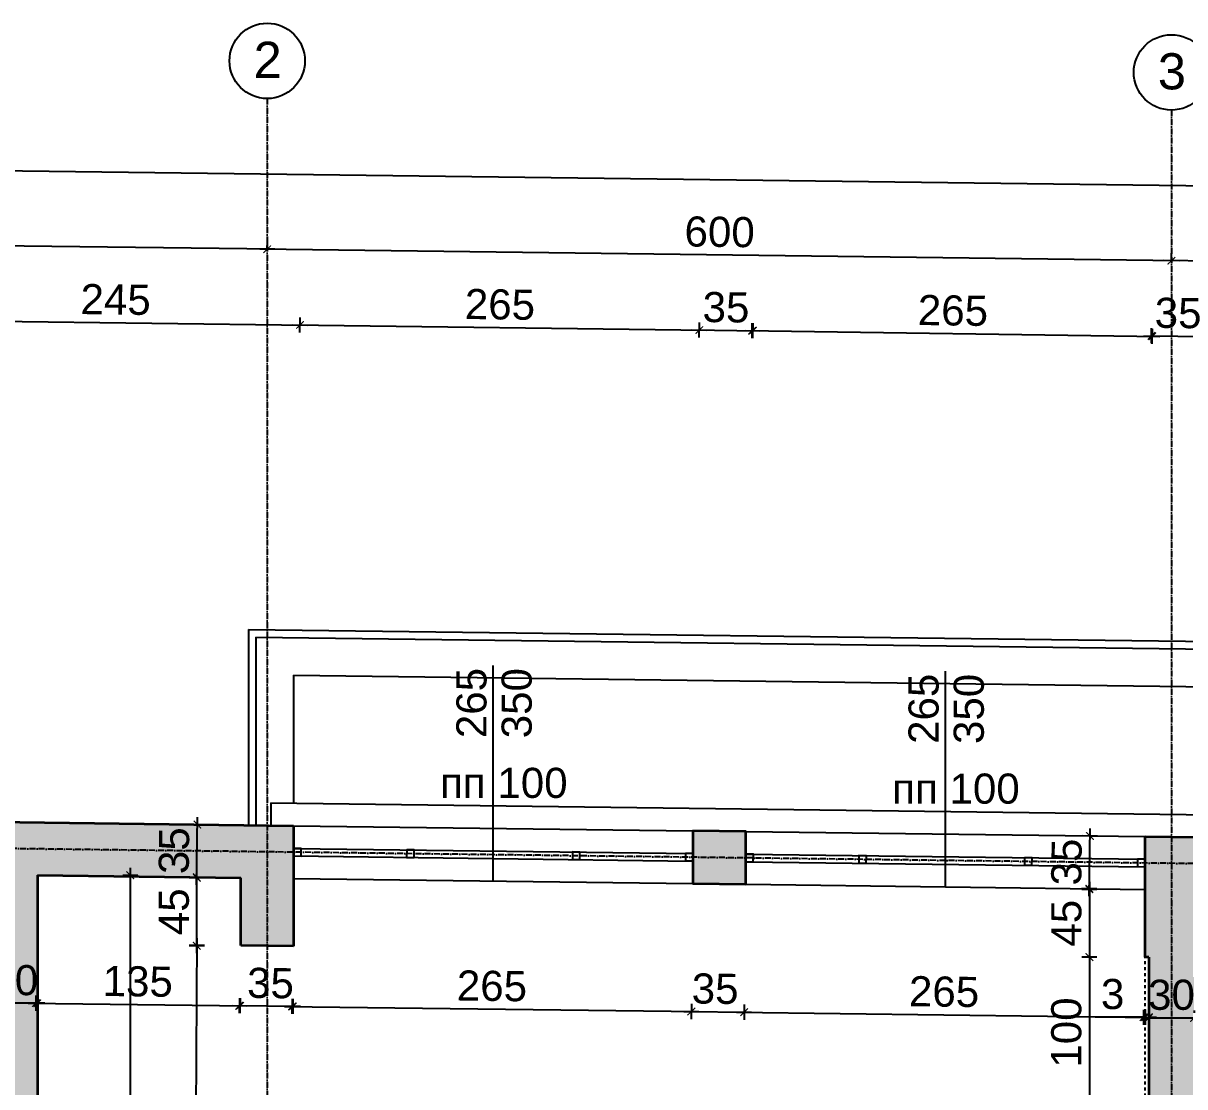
# Model space of a CAD drawing. Header units: inches. Extents: x -72385 to 39588, y -6525 to 66685.
# Drawn here: x -51547 to -50776, y 23942 to 24648 of the extents above; entities that cross this region are included whole.
import ezdxf

# ---------------------------------------------------------------- set-up
doc = ezdxf.new("R2010")
doc.units = ezdxf.units.IN
doc.header["$MEASUREMENT"] = 0
doc.linetypes.add('DashDot', pattern=[0.6, 0.4, -0.1, 0, -0.1])
doc.linetypes.add('Hidden', pattern=[0.4, 0.2, -0.2])
for name, color, linetype, lineweight in [('Изгледни линии', 253, 'Continuous', 25), ('Надписи коти външни', 252, 'Continuous', 25), ('Надписи коти вътрешни', 252, 'Continuous', 25), ('Надписи Оси', 252, 'Continuous', 25), ('Надписи прозорци', 252, 'Continuous', 25), ('Оси', 252, 'DashDot', 25), ('Прозорци', 251, 'Continuous', 25), ('Пунктир', 253, 'Hidden', 25), ('Разрезни линии', 7, 'Continuous', 35), ('Щрих стени', 254, 'Continuous', 25)]:
    doc.layers.add(name, color=color, linetype=linetype, lineweight=lineweight)
doc.styles.add('Arial Regular', font='arial.ttf')
doc.styles.get("Standard").update_dxf_attribs({"font": 'arial.ttf'})
doc.dimstyles.new('Annotative', dxfattribs={"dimscale": 0, "dimtxt": 20, "dimasz": 5, "dimexe": 5, "dimexo": 5, "dimgap": 5, "dimtad": 1, "dimdec": 0, "dimzin": 0, "dimdsep": 46, "dimtxsty": 'Standard', "dimblk": 'ARCHTICK', "dimcen": 5, "dimdle": 5, "dimadec": 0, "dimazin": 0, "dimtfac": 1, "dimtdec": 0, "dimtofl": 0, "dimtmove": 0, "dimatfit": 3, "dimldrblk": 'ARCHTICK', "dimfxl": 5, "dimfxlon": 1, "dimtolj": 1, "dimtzin": 0, "dimarcsym": 1})

# ---------------------------------------------------------------- blocks, each defined once
blk = doc.blocks.new('_ArchTick')
at = {"color": 0, "linetype": 'ByBlock', "const_width": 0.15}
blk.add_lwpolyline([(-0.5, -0.5), (0.5, 0.5)], dxfattribs=at)
blk = doc.blocks.new('*D2707')
at = {"layer": 'Defpoints', "color": 0, "ltscale": 50, "transparency": 16777216}
for p in [(-50799.84, 24028.16), (-50839.32, 23928.16), (-50799.84, 23928.16)]:
    blk.add_point(p, dxfattribs=at)
at = {"layer": 'Надписи коти вътрешни', "color": 0, "lineweight": -2, "ltscale": 50, "transparency": 16777216}
for p, q in [((-50839.32, 24033.16), (-50839.32, 23923.16)), ((-50834.32, 24028.16), (-50844.32, 24028.16)), ((-50834.32, 23928.16), (-50844.32, 23928.16))]:
    blk.add_line(p, q, dxfattribs=at)
at = {"layer": 'Надписи коти вътрешни', "color": 0, "lineweight": -2, "ltscale": 50, "transparency": 16777216, "xscale": 5, "yscale": 5, "zscale": 5}
for p, rotation in [((-50839.32, 24028.16), 90), ((-50839.32, 23928.16), 270)]:
    blk.add_blockref('_ArchTick', p, dxfattribs=dict(at, rotation=rotation))
at = {"layer": 'Надписи коти вътрешни', "color": 0, "ltscale": 50, "transparency": 16777216, "insert": (-50854.53, 23978.16), "char_height": 20, "attachment_point": 5, "rotation": 90}
blk.add_mtext('\\A1;100', dxfattribs=at)
blk = doc.blocks.new('*D2708')
at = {"layer": 'Defpoints', "color": 0, "ltscale": 50, "transparency": 16777216}
for p in [(-50802.34, 24073.2), (-50839.32, 24028.2), (-50802.34, 24028.2)]:
    blk.add_point(p, dxfattribs=at)
at = {"layer": 'Надписи коти вътрешни', "color": 0, "lineweight": -2, "ltscale": 50, "transparency": 16777216}
for p, q in [((-50839.32, 24078.2), (-50839.32, 24023.2)), ((-50834.32, 24073.2), (-50844.32, 24073.2)), ((-50834.32, 24028.2), (-50844.32, 24028.2))]:
    blk.add_line(p, q, dxfattribs=at)
at = {"layer": 'Надписи коти вътрешни', "color": 0, "lineweight": -2, "ltscale": 50, "transparency": 16777216, "xscale": 5, "yscale": 5, "zscale": 5}
for p, rotation in [((-50839.32, 24073.2), 90), ((-50839.32, 24028.2), 270)]:
    blk.add_blockref('_ArchTick', p, dxfattribs=dict(at, rotation=rotation))
at = {"layer": 'Надписи коти вътрешни', "color": 0, "ltscale": 50, "transparency": 16777216, "insert": (-50854.49, 24050.7), "char_height": 20, "attachment_point": 5, "rotation": 90}
blk.add_mtext('\\A1;45', dxfattribs=at)
blk = doc.blocks.new('*D2710')
at = {"layer": 'Defpoints', "color": 0, "ltscale": 50, "transparency": 16777216}
for p in [(-51367.34, 24035.39), (-51434.05, 23543.16), (-51369.82, 23542.83)]:
    blk.add_point(p, dxfattribs=at)
at = {"layer": 'Надписи коти вътрешни', "color": 0, "lineweight": -2, "ltscale": 50, "transparency": 16777216}
for p, q in [((-51431.54, 24040.71), (-51434.08, 23538.16)), ((-51426.57, 24035.69), (-51436.57, 24035.74)), ((-51429.05, 23543.13), (-51439.05, 23543.18))]:
    blk.add_line(p, q, dxfattribs=at)
at = {"layer": 'Надписи коти вътрешни', "color": 0, "lineweight": -2, "ltscale": 50, "transparency": 16777216, "xscale": 5, "yscale": 5, "zscale": 5}
for p, rotation in [((-51431.57, 24035.71), 89.71094346895985), ((-51434.05, 23543.16), 269.7109434689598)]:
    blk.add_blockref('_ArchTick', p, dxfattribs=dict(at, rotation=rotation))
at = {"layer": 'Надписи коти вътрешни', "color": 0, "ltscale": 50, "transparency": 16777216, "insert": (-51448.03, 23789.51), "char_height": 20, "attachment_point": 5, "rotation": 89.71094}
blk.add_mtext('\\A1;493', dxfattribs=at)
blk = doc.blocks.new('*D2711')
at = {"layer": 'Defpoints', "color": 0, "ltscale": 50, "transparency": 16777216}
for p in [(-51431.54, 24080.84), (-51402.34, 24080.84), (-51402.34, 24035.83)]:
    blk.add_point(p, dxfattribs=at)
at = {"layer": 'Надписи коти вътрешни', "color": 0, "lineweight": -2, "ltscale": 50, "transparency": 16777216}
for p, q in [((-51431.54, 24030.83), (-51431.54, 24085.84)), ((-51426.54, 24080.84), (-51436.54, 24080.84)), ((-51426.54, 24035.83), (-51436.54, 24035.83))]:
    blk.add_line(p, q, dxfattribs=at)
at = {"layer": 'Надписи коти вътрешни', "color": 0, "lineweight": -2, "ltscale": 50, "transparency": 16777216, "xscale": 5, "yscale": 5, "zscale": 5}
for p, rotation in [((-51431.54, 24080.84), 90), ((-51431.54, 24035.83), 270)]:
    blk.add_blockref('_ArchTick', p, dxfattribs=dict(at, rotation=rotation))
at = {"layer": 'Надписи коти вътрешни', "color": 0, "ltscale": 50, "transparency": 16777216, "insert": (-51446.71, 24058.34), "char_height": 20, "attachment_point": 5, "rotation": 90}
blk.add_mtext('\\A1;45', dxfattribs=at)
blk = doc.blocks.new('*D2712')
at = {"layer": 'Defpoints', "color": 0, "ltscale": 50, "transparency": 16777216}
for p in [(-51537.34, 24082.56), (-51402.34, 24080.84), (-51403.42, 23995.93)]:
    blk.add_point(p, dxfattribs=at)
at = {"layer": 'Надписи коти вътрешни', "color": 0, "lineweight": -2, "ltscale": 50, "transparency": 16777216}
for p, q in [((-51538.35, 24002.65), (-51538.48, 23992.65)), ((-51403.35, 24000.93), (-51403.48, 23990.93)), ((-51543.42, 23997.71), (-51398.42, 23995.86))]:
    blk.add_line(p, q, dxfattribs=at)
at = {"layer": 'Надписи коти вътрешни', "color": 0, "lineweight": -2, "ltscale": 50, "transparency": 16777216, "xscale": 5, "yscale": 5, "zscale": 5}
for p, rotation in [((-51538.42, 23997.65), 179.2706286525478), ((-51403.42, 23995.93), 359.2706286525477)]:
    blk.add_blockref('_ArchTick', p, dxfattribs=dict(at, rotation=rotation))
at = {"layer": 'Надписи коти вътрешни', "color": 0, "ltscale": 50, "transparency": 16777216, "insert": (-51470.72, 24012), "char_height": 20, "attachment_point": 5, "rotation": 359.27063}
blk.add_mtext('\\A1;135', dxfattribs=at)
blk = doc.blocks.new('*D2713')
at = {"layer": 'Defpoints', "color": 0, "ltscale": 50, "transparency": 16777216}
for p in [(-51402.34, 24035.83), (-51367.34, 24035.39), (-51402.85, 23995.92)]:
    blk.add_point(p, dxfattribs=at)
at = {"layer": 'Надписи коти вътрешни', "color": 0, "lineweight": -2, "ltscale": 50, "transparency": 16777216}
for p, q in [((-51402.78, 24000.92), (-51402.91, 23990.92)), ((-51367.78, 24000.47), (-51367.91, 23990.48)), ((-51362.85, 23995.41), (-51407.85, 23995.98))]:
    blk.add_line(p, q, dxfattribs=at)
at = {"layer": 'Надписи коти вътрешни', "color": 0, "lineweight": -2, "ltscale": 50, "transparency": 16777216, "xscale": 5, "yscale": 5, "zscale": 5}
for p, rotation in [((-51402.85, 23995.92), 179.2706286525406), ((-51367.85, 23995.48), 359.2706286525406)]:
    blk.add_blockref('_ArchTick', p, dxfattribs=dict(at, rotation=rotation))
at = {"layer": 'Надписи коти вътрешни', "color": 0, "ltscale": 50, "transparency": 16777216, "insert": (-51382.65, 24010.88), "char_height": 20, "attachment_point": 5, "rotation": 359.27063}
blk.add_mtext('\\A1;35', dxfattribs=at)
blk = doc.blocks.new('*D4580')
at = {"layer": 'Defpoints', "color": 0, "ltscale": 50, "transparency": 16777216}
for p in [(-51537.34, 24082.56), (-51537.34, 23515.01), (-51475.73, 23515.01)]:
    blk.add_point(p, dxfattribs=at)
at = {"layer": 'Надписи коти вътрешни', "color": 0, "lineweight": -2, "ltscale": 50, "transparency": 16777216}
for p, q in [((-51475.73, 24087.56), (-51475.73, 23510.01)), ((-51480.73, 24082.56), (-51470.73, 24082.56)), ((-51480.73, 23515.01), (-51470.73, 23515.01))]:
    blk.add_line(p, q, dxfattribs=at)
at = {"layer": 'Надписи коти вътрешни', "color": 0, "lineweight": -2, "ltscale": 50, "transparency": 16777216, "xscale": 5, "yscale": 5, "zscale": 5}
for p, rotation in [((-51475.73, 24082.56), 90), ((-51475.73, 23515.01), 270)]:
    blk.add_blockref('_ArchTick', p, dxfattribs=dict(at, rotation=rotation))
at = {"layer": 'Надписи коти вътрешни', "color": 0, "ltscale": 50, "transparency": 16777216, "insert": (-51490.94, 23798.78), "char_height": 20, "attachment_point": 5, "rotation": 90}
blk.add_mtext('\\A1;568', dxfattribs=at)
blk = doc.blocks.new('*D2714')
at = {"layer": 'Defpoints', "color": 0, "ltscale": 50, "transparency": 16777216}
for p in [(-51367.34, 24080.39), (-51102.34, 24077.02), (-51103.42, 23992.11)]:
    blk.add_point(p, dxfattribs=at)
at = {"layer": 'Надписи коти вътрешни', "color": 0, "lineweight": -2, "ltscale": 50, "transparency": 16777216}
for p, q in [((-51368.35, 24000.48), (-51368.48, 23990.48)), ((-51373.42, 23995.55), (-51098.42, 23992.05)), ((-51103.35, 23997.11), (-51103.48, 23987.11))]:
    blk.add_line(p, q, dxfattribs=at)
at = {"layer": 'Надписи коти вътрешни', "color": 0, "lineweight": -2, "ltscale": 50, "transparency": 16777216, "xscale": 5, "yscale": 5, "zscale": 5}
for p, rotation in [((-51368.42, 23995.48), 179.270628652547), ((-51103.42, 23992.11), 359.270628652547)]:
    blk.add_blockref('_ArchTick', p, dxfattribs=dict(at, rotation=rotation))
at = {"layer": 'Надписи коти вътрешни', "color": 0, "ltscale": 50, "transparency": 16777216, "insert": (-51235.72, 24009.01), "char_height": 20, "attachment_point": 5, "rotation": 359.27063}
blk.add_mtext('\\A1;265', dxfattribs=at)
blk = doc.blocks.new('*D2715')
at = {"layer": 'Defpoints', "color": 0, "ltscale": 50, "transparency": 16777216}
for p in [(-51102.34, 24077.02), (-51067.34, 24076.57), (-51068.42, 23991.66)]:
    blk.add_point(p, dxfattribs=at)
at = {"layer": 'Надписи коти вътрешни', "color": 0, "lineweight": -2, "ltscale": 50, "transparency": 16777216}
for p, q in [((-51103.35, 23997.11), (-51103.48, 23987.11)), ((-51068.35, 23996.66), (-51068.48, 23986.66)), ((-51108.42, 23992.17), (-51063.42, 23991.6))]:
    blk.add_line(p, q, dxfattribs=at)
at = {"layer": 'Надписи коти вътрешни', "color": 0, "lineweight": -2, "ltscale": 50, "transparency": 16777216, "xscale": 5, "yscale": 5, "zscale": 5}
for p, rotation in [((-51103.42, 23992.11), 179.2706286525581), ((-51068.42, 23991.66), 359.2706286525582)]:
    blk.add_blockref('_ArchTick', p, dxfattribs=dict(at, rotation=rotation))
at = {"layer": 'Надписи коти вътрешни', "color": 0, "ltscale": 50, "transparency": 16777216, "insert": (-51087.62, 24007.13), "char_height": 20, "attachment_point": 5, "rotation": 359.27063}
blk.add_mtext('\\A1;35', dxfattribs=at)
blk = doc.blocks.new('*D2716')
at = {"layer": 'Defpoints', "color": 0, "ltscale": 50, "transparency": 16777216}
for p in [(-51067.34, 24076.57), (-50802.34, 24073.2), (-50803.42, 23988.29)]:
    blk.add_point(p, dxfattribs=at)
at = {"layer": 'Надписи коти вътрешни', "color": 0, "lineweight": -2, "ltscale": 50, "transparency": 16777216}
for p, q in [((-51068.35, 23996.66), (-51068.48, 23986.66)), ((-50803.35, 23993.29), (-50803.48, 23983.29)), ((-51073.42, 23991.73), (-50798.42, 23988.23))]:
    blk.add_line(p, q, dxfattribs=at)
at = {"layer": 'Надписи коти вътрешни', "color": 0, "lineweight": -2, "ltscale": 50, "transparency": 16777216, "xscale": 5, "yscale": 5, "zscale": 5}
for p, rotation in [((-51068.42, 23991.66), 179.270628652547), ((-50803.42, 23988.29), 359.270628652547)]:
    blk.add_blockref('_ArchTick', p, dxfattribs=dict(at, rotation=rotation))
at = {"layer": 'Надписи коти вътрешни', "color": 0, "ltscale": 50, "transparency": 16777216, "insert": (-50935.72, 24005.19), "char_height": 20, "attachment_point": 5, "rotation": 359.27063}
blk.add_mtext('\\A1;265', dxfattribs=at)
blk = doc.blocks.new('*D4123')
at = {"layer": 'Defpoints', "color": 0, "ltscale": 50, "transparency": 16777216}
for p in [(-50802.34, 24028.16), (-50799.84, 24028.16), (-50802.34, 23988.37)]:
    blk.add_point(p, dxfattribs=at)
at = {"layer": 'Надписи коти вътрешни', "color": 0, "lineweight": -2, "ltscale": 50, "transparency": 16777216}
for p, q in [((-50802.34, 23993.37), (-50802.34, 23983.37)), ((-50799.84, 23993.37), (-50799.84, 23983.37)), ((-50802.34, 23988.37), (-50835.43, 23988.37)), ((-50799.84, 23988.37), (-50794.84, 23988.37))]:
    blk.add_line(p, q, dxfattribs=at)
at = {"layer": 'Надписи коти вътрешни', "color": 0, "lineweight": -2, "ltscale": 50, "transparency": 16777216, "xscale": 5, "yscale": 5, "zscale": 5}
blk.add_blockref('_ArchTick', (-50802.34, 23988.37), dxfattribs=at)
at = {"layer": 'Надписи коти вътрешни', "color": 0, "lineweight": -2, "ltscale": 50, "transparency": 16777216, "xscale": 5, "yscale": 5, "zscale": 5, "rotation": 180}
blk.add_blockref('_ArchTick', (-50799.84, 23988.37), dxfattribs=at)
at = {"layer": 'Надписи коти вътрешни', "color": 0, "ltscale": 50, "transparency": 16777216, "insert": (-50823.89, 24003.59), "char_height": 20, "attachment_point": 5}
blk.add_mtext('\\A1;3', dxfattribs=at)
blk = doc.blocks.new('*D5713')
at = {"layer": 'Defpoints', "color": 0, "ltscale": 50, "transparency": 16777216}
for p in [(-51363.1, 24447.87), (-51612.34, 24118.51), (-51367.34, 24115.4)]:
    blk.add_point(p, dxfattribs=at)
at = {"layer": 'Надписи коти външни', "color": 0, "lineweight": -2, "ltscale": 50, "transparency": 16777216}
for p, q in [((-51608.17, 24445.99), (-51608.04, 24455.99)), ((-51613.1, 24451.05), (-51358.11, 24447.8)), ((-51363.17, 24442.87), (-51363.04, 24452.87))]:
    blk.add_line(p, q, dxfattribs=at)
at = {"layer": 'Надписи коти външни', "color": 0, "lineweight": -2, "ltscale": 50, "transparency": 16777216, "xscale": 5, "yscale": 5, "zscale": 5}
for p, rotation in [((-51608.1, 24450.99), 179.2706286525479), ((-51363.1, 24447.87), 359.2706286525479)]:
    blk.add_blockref('_ArchTick', p, dxfattribs=dict(at, rotation=rotation))
at = {"layer": 'Надписи коти външни', "color": 0, "ltscale": 50, "transparency": 16777216, "insert": (-51485.41, 24464.64), "char_height": 20, "attachment_point": 5, "rotation": 359.27063}
blk.add_mtext('\\A1;245', dxfattribs=at)
blk = doc.blocks.new('*D5714')
at = {"layer": 'Defpoints', "color": 0, "ltscale": 50, "transparency": 16777216}
for p in [(-51098.1, 24444.49), (-51367.34, 24115.4), (-51102.34, 24112.02)]:
    blk.add_point(p, dxfattribs=at)
at = {"layer": 'Надписи коти външни', "color": 0, "lineweight": -2, "ltscale": 50, "transparency": 16777216}
for p, q in [((-51368.1, 24447.93), (-51093.11, 24444.43)), ((-51363.17, 24442.87), (-51363.04, 24452.87)), ((-51098.17, 24439.5), (-51098.04, 24449.49))]:
    blk.add_line(p, q, dxfattribs=at)
at = {"layer": 'Надписи коти външни', "color": 0, "lineweight": -2, "ltscale": 50, "transparency": 16777216, "xscale": 5, "yscale": 5, "zscale": 5}
for p, rotation in [((-51363.1, 24447.87), 179.270628652547), ((-51098.1, 24444.49), 359.270628652547)]:
    blk.add_blockref('_ArchTick', p, dxfattribs=dict(at, rotation=rotation))
at = {"layer": 'Надписи коти външни', "color": 0, "ltscale": 50, "transparency": 16777216, "insert": (-51230.41, 24461.39), "char_height": 20, "attachment_point": 5, "rotation": 359.27063}
blk.add_mtext('\\A1;265', dxfattribs=at)
blk = doc.blocks.new('*D5697')
at = {"layer": 'Defpoints', "color": 0, "ltscale": 50, "transparency": 16777216}
for p in [(-50797.55, 24440.25), (-51067.34, 24112.02), (-50802.34, 24108.2)]:
    blk.add_point(p, dxfattribs=at)
at = {"layer": 'Надписи коти външни', "color": 0, "lineweight": -2, "ltscale": 50, "transparency": 16777216}
for p, q in [((-51062.62, 24439.07), (-51062.48, 24449.07)), ((-51067.55, 24444.14), (-50792.55, 24440.18)), ((-50797.62, 24435.25), (-50797.48, 24445.25))]:
    blk.add_line(p, q, dxfattribs=at)
at = {"layer": 'Надписи коти външни', "color": 0, "lineweight": -2, "ltscale": 50, "transparency": 16777216, "xscale": 5, "yscale": 5, "zscale": 5}
for p, rotation in [((-51062.55, 24444.07), 179.1743091467499), ((-50797.55, 24440.25), 359.1743091467499)]:
    blk.add_blockref('_ArchTick', p, dxfattribs=dict(at, rotation=rotation))
at = {"layer": 'Надписи коти външни', "color": 0, "ltscale": 50, "transparency": 16777216, "insert": (-50929.83, 24457.37), "char_height": 20, "attachment_point": 5, "rotation": 359.17431}
blk.add_mtext('\\A1;265', dxfattribs=at)
blk = doc.blocks.new('*D5698')
at = {"layer": 'Defpoints', "color": 0, "ltscale": 50, "transparency": 16777216}
for p in [(-51063.1, 24444.05), (-51102.34, 24112.02), (-51067.34, 24111.58)]:
    blk.add_point(p, dxfattribs=at)
at = {"layer": 'Надписи коти външни', "color": 0, "lineweight": -2, "ltscale": 50, "transparency": 16777216}
for p, q in [((-51098.17, 24439.5), (-51098.04, 24449.49)), ((-51063.17, 24439.05), (-51063.04, 24449.05)), ((-51103.1, 24444.56), (-51058.11, 24443.99))]:
    blk.add_line(p, q, dxfattribs=at)
at = {"layer": 'Надписи коти външни', "color": 0, "lineweight": -2, "ltscale": 50, "transparency": 16777216, "xscale": 5, "yscale": 5, "zscale": 5}
for p, rotation in [((-51098.1, 24444.49), 179.2706286525522), ((-51063.1, 24444.05), 359.2706286525522)]:
    blk.add_blockref('_ArchTick', p, dxfattribs=dict(at, rotation=rotation))
at = {"layer": 'Надписи коти външни', "color": 0, "ltscale": 50, "transparency": 16777216, "insert": (-51080.41, 24459.49), "char_height": 20, "attachment_point": 5, "rotation": 359.27063}
blk.add_mtext('\\A1;35', dxfattribs=at)
blk = doc.blocks.new('*D5699')
at = {"layer": 'Defpoints', "color": 0, "ltscale": 50, "transparency": 16777216}
for p in [(-50763.1, 24440.23), (-50802.34, 24108.2), (-50767.34, 24107.76)]:
    blk.add_point(p, dxfattribs=at)
at = {"layer": 'Надписи коти външни', "color": 0, "lineweight": -2, "ltscale": 50, "transparency": 16777216}
for p, q in [((-50803.1, 24440.74), (-50758.11, 24440.17)), ((-50798.17, 24435.68), (-50798.04, 24445.68)), ((-50763.17, 24435.23), (-50763.04, 24445.23))]:
    blk.add_line(p, q, dxfattribs=at)
at = {"layer": 'Надписи коти външни', "color": 0, "lineweight": -2, "ltscale": 50, "transparency": 16777216, "xscale": 5, "yscale": 5, "zscale": 5}
for p, rotation in [((-50798.1, 24440.68), 179.2706286525463), ((-50763.1, 24440.23), 359.2706286525462)]:
    blk.add_blockref('_ArchTick', p, dxfattribs=dict(at, rotation=rotation))
at = {"layer": 'Надписи коти външни', "color": 0, "ltscale": 50, "transparency": 16777216, "insert": (-50780.41, 24455.67), "char_height": 20, "attachment_point": 5, "rotation": 359.27063}
blk.add_mtext('\\A1;35', dxfattribs=at)
blk = doc.blocks.new('*D5757')
at = {"layer": 'Defpoints', "color": 0, "ltscale": 50, "transparency": 16777216}
for p in [(-50784.84, 24490.51), (-50784.84, 24490.51), (-50184.84, 24482.87)]:
    blk.add_point(p, dxfattribs=at)
at = {"layer": 'Надписи коти външни', "color": 0, "lineweight": -2, "ltscale": 50, "transparency": 16777216}
for p, q in [((-50784.84, 24490.51), (-50784.77, 24495.51)), ((-50179.84, 24482.81), (-50789.84, 24490.57)), ((-50184.84, 24482.87), (-50184.77, 24487.87))]:
    blk.add_line(p, q, dxfattribs=at)
at = {"layer": 'Надписи коти външни', "color": 0, "lineweight": -2, "ltscale": 50, "transparency": 16777216, "xscale": 5, "yscale": 5, "zscale": 5}
for p, rotation in [((-50784.84, 24490.51), 179.2706286525473), ((-50184.84, 24482.87), 359.2706286525473)]:
    blk.add_blockref('_ArchTick', p, dxfattribs=dict(at, rotation=rotation))
at = {"layer": 'Надписи коти външни', "color": 0, "ltscale": 50, "transparency": 16777216, "insert": (-50484.64, 24501.9), "char_height": 20, "attachment_point": 5, "rotation": 359.27063}
blk.add_mtext('\\A1;600', dxfattribs=at)
blk = doc.blocks.new('*D5758')
at = {"layer": 'Defpoints', "color": 0, "ltscale": 50, "transparency": 16777216}
for p in [(-51384.84, 24498.15), (-51384.84, 24498.15), (-50784.84, 24490.51)]:
    blk.add_point(p, dxfattribs=at)
at = {"layer": 'Надписи коти външни', "color": 0, "lineweight": -2, "ltscale": 50, "transparency": 16777216}
for p, q in [((-51384.84, 24498.15), (-51384.77, 24503.15)), ((-50779.84, 24490.45), (-51389.84, 24498.21)), ((-50784.84, 24490.51), (-50784.77, 24495.51))]:
    blk.add_line(p, q, dxfattribs=at)
at = {"layer": 'Надписи коти външни', "color": 0, "lineweight": -2, "ltscale": 50, "transparency": 16777216, "xscale": 5, "yscale": 5, "zscale": 5}
for p, rotation in [((-51384.84, 24498.15), 179.270628652547), ((-50784.84, 24490.51), 359.2706286525469)]:
    blk.add_blockref('_ArchTick', p, dxfattribs=dict(at, rotation=rotation))
at = {"layer": 'Надписи коти външни', "color": 0, "ltscale": 50, "transparency": 16777216, "insert": (-51084.64, 24509.54), "char_height": 20, "attachment_point": 5, "rotation": 359.27063}
blk.add_mtext('\\A1;600', dxfattribs=at)
blk = doc.blocks.new('*D5759')
at = {"layer": 'Defpoints', "color": 0, "ltscale": 50, "transparency": 16777216}
for p in [(-52299.84, 24509.78), (-52299.84, 24509.78), (-51384.84, 24498.15)]:
    blk.add_point(p, dxfattribs=at)
at = {"layer": 'Надписи коти външни', "color": 0, "lineweight": -2, "ltscale": 50, "transparency": 16777216}
for p, q in [((-51379.84, 24498.09), (-52304.84, 24509.84)), ((-52299.84, 24509.78), (-52299.77, 24514.78)), ((-51384.84, 24498.15), (-51384.77, 24503.15))]:
    blk.add_line(p, q, dxfattribs=at)
at = {"layer": 'Надписи коти външни', "color": 0, "lineweight": -2, "ltscale": 50, "transparency": 16777216, "xscale": 5, "yscale": 5, "zscale": 5}
for p, rotation in [((-52299.84, 24509.78), 179.2716432531571), ((-51384.84, 24498.15), 359.2716432531571)]:
    blk.add_blockref('_ArchTick', p, dxfattribs=dict(at, rotation=rotation))
at = {"layer": 'Надписи коти външни', "color": 0, "ltscale": 50, "transparency": 16777216, "insert": (-51842.14, 24519.18), "char_height": 20, "attachment_point": 5, "rotation": 359.27164}
blk.add_mtext('\\A1;915', dxfattribs=at)
blk = doc.blocks.new('*D5760')
at = {"layer": 'Defpoints', "color": 0, "ltscale": 50, "transparency": 16777216}
for p in [(-40216.83, 24405.98), (-52317.34, 24127.49), (-40222.34, 23973.51)]:
    blk.add_point(p, dxfattribs=at)
at = {"layer": 'Надписи коти външни', "color": 0, "lineweight": -2, "ltscale": 50, "transparency": 16777216}
for p, q in [((-52311.9, 24554.95), (-52311.77, 24564.95)), ((-52316.83, 24560.02), (-40211.83, 24405.91)), ((-40216.9, 24400.98), (-40216.77, 24410.98))]:
    blk.add_line(p, q, dxfattribs=at)
at = {"layer": 'Надписи коти външни', "color": 0, "lineweight": -2, "ltscale": 50, "transparency": 16777216, "xscale": 5, "yscale": 5, "zscale": 5}
for p, rotation in [((-52311.83, 24559.95), 179.2706286525472), ((-40216.83, 24405.98), 359.2706286525473)]:
    blk.add_blockref('_ArchTick', p, dxfattribs=dict(at, rotation=rotation))
at = {"layer": 'Надписи коти външни', "color": 0, "ltscale": 50, "transparency": 16777216, "insert": (-46264.14, 24498.18), "char_height": 20, "attachment_point": 5, "rotation": 359.27063}
blk.add_mtext('\\A1;12095', dxfattribs=at)
blk = doc.blocks.new('*D7294')
at = {"layer": 'Defpoints', "color": 0, "ltscale": 10, "transparency": 16777216}
for p in [(-51567.34, 24027.91), (-51537.34, 24027.91), (-51567.34, 23997.57)]:
    blk.add_point(p, dxfattribs=at)
at = {"layer": 'Надписи коти вътрешни', "color": 0, "lineweight": -2, "ltscale": 10, "transparency": 16777216}
for p, q in [((-51567.34, 24002.57), (-51567.34, 23992.57)), ((-51537.34, 24002.57), (-51537.34, 23992.57)), ((-51532.34, 23997.57), (-51572.34, 23997.57))]:
    blk.add_line(p, q, dxfattribs=at)
at = {"layer": 'Надписи коти вътрешни', "color": 0, "lineweight": -2, "ltscale": 10, "transparency": 16777216, "xscale": 5, "yscale": 5, "zscale": 5}
for p, rotation in [((-51567.34, 23997.57), 179.9999999999931), ((-51537.34, 23997.57), 359.9999999999931)]:
    blk.add_blockref('_ArchTick', p, dxfattribs=dict(at, rotation=rotation))
at = {"layer": 'Надписи коти вътрешни', "color": 0, "ltscale": 10, "transparency": 16777216, "insert": (-51552.34, 24012.79), "char_height": 20, "attachment_point": 5}
blk.add_mtext('\\A1;30', dxfattribs=at)
blk = doc.blocks.new('*D7295')
at = {"layer": 'Defpoints', "color": 0, "ltscale": 10, "transparency": 16777216}
for p in [(-50799.84, 24010.86), (-50769.84, 24010.86), (-50769.84, 23987.87)]:
    blk.add_point(p, dxfattribs=at)
at = {"layer": 'Надписи коти вътрешни', "color": 0, "lineweight": -2, "ltscale": 10, "transparency": 16777216}
for p, q in [((-50799.84, 23992.87), (-50799.84, 23982.87)), ((-50769.84, 23992.87), (-50769.84, 23982.87)), ((-50804.84, 23987.87), (-50764.84, 23987.87))]:
    blk.add_line(p, q, dxfattribs=at)
at = {"layer": 'Надписи коти вътрешни', "color": 0, "lineweight": -2, "ltscale": 10, "transparency": 16777216, "xscale": 5, "yscale": 5, "zscale": 5, "rotation": 180}
blk.add_blockref('_ArchTick', (-50799.84, 23987.87), dxfattribs=at)
at = {"layer": 'Надписи коти вътрешни', "color": 0, "lineweight": -2, "ltscale": 10, "transparency": 16777216, "xscale": 5, "yscale": 5, "zscale": 5}
blk.add_blockref('_ArchTick', (-50769.84, 23987.87), dxfattribs=at)
at = {"layer": 'Надписи коти вътрешни', "color": 0, "ltscale": 10, "transparency": 16777216, "insert": (-50784.84, 24003.09), "char_height": 20, "attachment_point": 5}
blk.add_mtext('\\A1;30', dxfattribs=at)
blk = doc.blocks.new('*D7309')
at = {"layer": 'Defpoints', "color": 0, "ltscale": 10, "transparency": 16777216}
for p in [(-50838.94, 24108.67), (-50801.89, 24108.2), (-50802.34, 24073.2)]:
    blk.add_point(p, dxfattribs=at)
at = {"layer": 'Надписи коти вътрешни', "color": 0, "lineweight": -2, "ltscale": 10, "transparency": 16777216}
for p, q in [((-50833.94, 24108.6), (-50843.93, 24108.73)), ((-50839.44, 24068.67), (-50838.87, 24113.67)), ((-50834.38, 24073.61), (-50844.38, 24073.73))]:
    blk.add_line(p, q, dxfattribs=at)
at = {"layer": 'Надписи коти вътрешни', "color": 0, "lineweight": -2, "ltscale": 10, "transparency": 16777216, "xscale": 5, "yscale": 5, "zscale": 5}
for p, rotation in [((-50838.94, 24108.67), 89.27062865254527), ((-50839.38, 24073.67), 269.2706286525453)]:
    blk.add_blockref('_ArchTick', p, dxfattribs=dict(at, rotation=rotation))
at = {"layer": 'Надписи коти вътрешни', "color": 0, "ltscale": 10, "transparency": 16777216, "insert": (-50854.38, 24091.36), "char_height": 20, "attachment_point": 5, "rotation": 89.27063}
blk.add_mtext('\\A1;35', dxfattribs=at)
blk = doc.blocks.new('*D7331')
at = {"layer": 'Defpoints', "color": 0, "ltscale": 10, "transparency": 16777216}
for p in [(-51431.16, 24116.21), (-51401.89, 24115.84), (-51402.34, 24080.84)]:
    blk.add_point(p, dxfattribs=at)
at = {"layer": 'Надписи коти вътрешни', "color": 0, "lineweight": -2, "ltscale": 10, "transparency": 16777216}
for p, q in [((-51426.16, 24116.14), (-51436.16, 24116.27)), ((-51431.67, 24076.21), (-51431.09, 24121.21)), ((-51426.6, 24081.15), (-51436.6, 24081.27))]:
    blk.add_line(p, q, dxfattribs=at)
at = {"layer": 'Надписи коти вътрешни', "color": 0, "lineweight": -2, "ltscale": 10, "transparency": 16777216, "xscale": 5, "yscale": 5, "zscale": 5}
for p, rotation in [((-51431.16, 24116.21), 89.27062865253329), ((-51431.6, 24081.21), 269.2706286525333)]:
    blk.add_blockref('_ArchTick', p, dxfattribs=dict(at, rotation=rotation))
at = {"layer": 'Надписи коти вътрешни', "color": 0, "ltscale": 10, "transparency": 16777216, "insert": (-51446.6, 24098.9), "char_height": 20, "attachment_point": 5, "rotation": 89.27063}
blk.add_mtext('\\A1;35', dxfattribs=at)

msp = doc.modelspace()

# ---------------------------------------------------------------- hatches: boundary and pattern name
at = {"layer": 'Щрих стени', "ltscale": 10}
h = msp.add_hatch(color=256, dxfattribs=at)
h.dxf.hatch_style = 1
h.paths.add_polyline_path([(-51702.34, 24104.66), (-51802.34, 24105.93), (-51802.34, 24120.93), (-52317.34, 24127.49), (-52317.34, 24077.49), (-52272.34, 24076.91), (-52272.34, 24091.91), (-51702.34, 24084.66)])
h.paths.add_polyline_path([(-52257.34, 23904.21), (-52272.34, 23904.4), (-52272.34, 24016.91), (-52317.34, 24017.48), (-52317.34, 23319.92), (-52282.34, 23319.48), (-52282.34, 23494.49), (-52262.34, 23494.24), (-52262.34, 23544.24), (-52272.34, 23544.37), (-52272.34, 23874.4), (-52257.34, 23874.21)])
h.paths.add_polyline_path([(-51677.34, 23756.81), (-52152.34, 23762.86), (-52152.34, 23492.84), (-52057.33, 23491.63), (-52056.95, 23521.63), (-52122.34, 23522.46), (-52122.34, 23732.48), (-51887.34, 23729.48), (-51887.34, 23519.47), (-51956.95, 23520.35), (-51957.33, 23490.35), (-51847.34, 23488.95), (-51846.96, 23518.95), (-51857.34, 23519.08), (-51857.34, 23729.1), (-51707.34, 23727.19), (-51707.34, 23517.17), (-51716.96, 23517.3), (-51717.34, 23487.3), (-51409.84, 23483.39), (-51409.84, 23453.33), (-51397.34, 23453.17), (-51397.34, 23428.17), (-51367.34, 23427.79), (-51367.34, 23452.79), (-51359.84, 23452.7), (-51359.84, 23482.75), (-51169.84, 23480.33), (-51169.84, 23510.33), (-51329.81, 23512.37), (-51329.81, 23542.32), (-51409.84, 23543.34), (-51409.84, 23513.39), (-51537.34, 23515.01), (-51537.34, 24082.56), (-51402.34, 24080.84), (-51402.34, 24035.83), (-51367.34, 24035.39), (-51367.34, 24115.4), (-51612.34, 24118.51), (-51612.34, 24083.51), (-51567.34, 24082.94), (-51567.34, 23895.42), (-52157.34, 23902.93), (-52157.34, 23872.93), (-51567.34, 23865.42), (-51567.34, 23515.39), (-51677.34, 23516.79)])
h.paths.add_polyline_path([(-51067.34, 24111.58), (-51102.34, 24112.02), (-51102.34, 24077.02), (-51067.34, 24076.57)])
h.paths.add_polyline_path([(-50767.34, 24107.76), (-50802.34, 24108.2), (-50802.34, 24028.2), (-50799.84, 24028.16), (-50799.84, 23928.16), (-50769.84, 23927.77), (-50769.84, 24027.78), (-50767.34, 24027.75)])
h.paths.add_polyline_path([(-49559.84, 23489.84), (-49559.84, 23519.79), (-49609.84, 23520.43), (-49609.84, 23490.47), (-50159.84, 23497.47), (-50159.84, 23527.43), (-50209.84, 23528.06), (-50209.84, 23498.11), (-50759.84, 23505.11), (-50759.84, 23535.07), (-50769.84, 23535.19), (-50769.84, 23837.77), (-50799.84, 23838.15), (-50799.84, 23535.58), (-50809.84, 23535.7), (-50809.84, 23505.75), (-51009.84, 23508.3), (-51009.84, 23478.29), (-50809.84, 23475.75), (-50809.84, 23445.7), (-50759.84, 23445.06), (-50759.84, 23475.11), (-50209.84, 23468.11), (-50209.84, 23438.06), (-50159.84, 23437.42), (-50159.84, 23467.47), (-49634.84, 23460.79), (-49634.84, 23430.74), (-49609.84, 23430.42), (-49559.84, 23429.78), (-49559.84, 23459.83), (-49009.84, 23452.83), (-49009.84, 23422.78), (-48999.84, 23422.65), (-48999.84, 23397.65), (-48969.84, 23397.27), (-48969.84, 23422.27), (-48959.84, 23422.14), (-48959.84, 23452.2), (-48409.84, 23445.19), (-48409.84, 23415.14), (-48359.84, 23414.51), (-48359.84, 23444.56), (-48134.84, 23441.69), (-48134.84, 23471.69), (-48359.84, 23474.56), (-48359.84, 23504.51), (-48409.84, 23505.15), (-48409.84, 23475.2), (-48959.84, 23482.2), (-48959.84, 23512.15), (-49009.84, 23512.79), (-49009.84, 23482.83)])
h.paths.add_polyline_path([(-52517.34, 23279.72), (-52527.34, 23279.72), (-52527.34, 23259.72), (-52517.34, 23259.72)])
h.paths.add_polyline_path([(-52517.34, 23059.72), (-52527.34, 23059.72), (-52527.34, 23039.72), (-52517.34, 23039.72)])
h.paths.add_polyline_path([(-52267.34, 23054.27), (-52317.34, 23054.9), (-52317.34, 23019.9), (-52282.34, 23019.45), (-52282.34, 23024.45), (-52267.34, 23024.26)])
h.paths.add_polyline_path([(-51517.34, 23044.72), (-52167.34, 23052.99), (-52167.34, 23022.99), (-52007.34, 23020.95), (-52007.34, 22323.4), (-52152.34, 22325.24), (-52152.34, 22290.24), (-51967.34, 22287.88), (-51967.34, 22322.89), (-51977.34, 22323.02), (-51977.34, 22670.54), (-51699.84, 22667.01), (-51699.84, 22319.48), (-51702.34, 22284.51), (-51667.34, 22284.07), (-51667.34, 22319.07), (-51669.84, 22319.1), (-51669.84, 22696.63), (-51977.34, 22700.55), (-51977.34, 23020.57), (-51517.34, 23014.72)])
h.paths.add_polyline_path([(-52282.34, 22754.45), (-52317.34, 22754.9), (-52317.34, 22292.34), (-52252.34, 22291.51), (-52252.34, 22326.52), (-52282.34, 22326.9)])
h.paths.add_polyline_path([(-51367.34, 22852.79), (-51347.34, 22852.54), (-51347.34, 22892.54), (-51367.34, 22892.8), (-51367.34, 23182.82), (-51162.34, 23180.21), (-51162.34, 23210.21), (-51367.34, 23212.82), (-51367.34, 23277.78), (-51397.34, 23278.16), (-51397.34, 23043.19), (-51417.34, 23043.44), (-51417.34, 23013.44), (-51397.34, 23013.19), (-51397.34, 22943.18), (-51409.84, 22943.34), (-51409.84, 22853.33), (-51397.34, 22853.17), (-51397.34, 22360.63), (-51402.34, 22360.7), (-51402.34, 22280.69), (-51367.34, 22280.25)])

# ---------------------------------------------------------------- linework, layer by layer
at = {"layer": 'Изгледни линии', "ltscale": 50}
for p, q in [((-51397.34, 24245.79), (-46864.84, 24188.09)), ((-51397.34, 24245.79), (-51397.34, 24115.78)), ((-51392.34, 24240.72), (-51392.34, 24115.71)), ((-51392.34, 24240.72), (-46869.84, 24183.15)), ((-51367.34, 24215.4), (-46869.84, 24158.15)), ((-51367.34, 24215.4), (-51367.34, 24130.4)), ((-51382.34, 24130.59), (-51382.34, 24115.59)), ((-51382.34, 24130.59), (-46754.83, 24071.68)), ((-51367.34, 24115.4), (-51102.34, 24112.02)), ((-51067.34, 24111.58), (-50802.34, 24108.2)), ((-51367.34, 24080.39), (-51102.34, 24077.02)), ((-51067.34, 24076.57), (-50802.34, 24073.2))]:
    msp.add_line(p, q, dxfattribs=at)
at = {"layer": 'Надписи Оси', "ltscale": 50}
for centre in [(-51384.84, 24623.16), (-50784.84, 24615.52)]:
    msp.add_circle(centre, 25, dxfattribs=at)
at = {"layer": 'Надписи прозорци', "ltscale": 50}
for p, q in [((-51234.84, 24078.71), (-51234.84, 24221.86)), ((-50934.84, 24074.89), (-50934.84, 24218.04))]:
    msp.add_line(p, q, dxfattribs=at)
at = {"layer": 'Оси', "ltscale": 10}
for p, q in [((-51384.84, 24598.16), (-51384.84, 21797.93)), ((-50784.84, 24590.52), (-50784.84, 21790.29)), ((-39839.84, 23951.14), (-52799.84, 24116.13))]:
    msp.add_line(p, q, dxfattribs=at)
at = {"layer": 'Прозорци', "ltscale": 50}
for p, q in [((-51367.34, 24100.39), (-51102.34, 24097.02)), ((-51367.34, 24095.39), (-51102.34, 24092.02)), ((-51067.34, 24096.57), (-50802.34, 24093.2)), ((-51067.34, 24091.57), (-50802.34, 24088.2))]:
    msp.add_line(p, q, dxfattribs=at)
for points in [[(-51367.34, 24095.39), (-51362.34, 24095.33), (-51362.27, 24100.33), (-51367.27, 24100.39), (-51367.34, 24095.39)], [(-51292.35, 24094.44), (-51287.35, 24094.38), (-51287.29, 24099.37), (-51292.29, 24099.44), (-51292.35, 24094.44)], [(-51182.39, 24093.04), (-51177.39, 24092.98), (-51177.33, 24097.98), (-51182.32, 24098.04), (-51182.39, 24093.04)], [(-51107.4, 24092.09), (-51102.4, 24092.03), (-51102.34, 24097.03), (-51107.34, 24097.09), (-51107.4, 24092.09)], [(-51067.34, 24091.57), (-51062.34, 24091.51), (-51062.27, 24096.51), (-51067.27, 24096.57), (-51067.34, 24091.57)], [(-50992.35, 24090.62), (-50987.35, 24090.56), (-50987.29, 24095.56), (-50992.29, 24095.62), (-50992.35, 24090.62)], [(-50882.39, 24089.22), (-50877.39, 24089.16), (-50877.33, 24094.16), (-50882.32, 24094.22), (-50882.39, 24089.22)], [(-50807.4, 24088.27), (-50802.4, 24088.21), (-50802.34, 24093.21), (-50807.34, 24093.27), (-50807.4, 24088.27)]]:
    msp.add_lwpolyline(points, dxfattribs=at)
at = {"layer": 'Пунктир', "ltscale": 10}
msp.add_line((-50802.34, 23535.61), (-50802.34, 24028.2), dxfattribs=at)
at = {"layer": 'Разрезни линии', "ltscale": 50}
for p, q in [((-51612.34, 24118.51), (-51367.34, 24115.4)), ((-51367.34, 24115.4), (-51367.34, 24035.39)), ((-50802.34, 24108.2), (-50767.34, 24107.76)), ((-50802.34, 24028.2), (-50802.34, 24108.2)), ((-51537.34, 24082.56), (-51537.34, 23515.01)), ((-51537.34, 24082.56), (-51402.34, 24080.84)), ((-51402.34, 24035.83), (-51402.34, 24080.84)), ((-51367.34, 24035.39), (-51402.34, 24035.83)), ((-50799.84, 24028.16), (-50802.34, 24028.2)), ((-50799.84, 24028.16), (-50799.84, 23928.16))]:
    msp.add_line(p, q, dxfattribs=at)
msp.add_lwpolyline([(-51102.34, 24112.02), (-51102.34, 24077.02), (-51067.34, 24076.57), (-51067.34, 24111.58)], close=True, dxfattribs=at)

# ---------------------------------------------------------------- texts
at = {"layer": 'Надписи Оси', "ltscale": 100, "char_height": 24, "width": 27.2128, "attachment_point": 1, "style": 'Arial Regular'}
for s, insert in [('\\pxqc;2', (-51398.16, 24635.88)), ('\\pxqc;3', (-50798.16, 24628.24))]:
    msp.add_mtext(s, dxfattribs=dict(at, insert=insert))
at = {"layer": 'Надписи прозорци', "ltscale": 100, "char_height": 20, "width": 180.4891, "attachment_point": 1, "rotation": 90, "style": 'Arial Regular'}
for s, insert in [('265', (-51259.35, 24173.57)), ('350', (-51229.35, 24173.48)), ('265', (-50959.35, 24169.75)), ('350', (-50929.35, 24169.67))]:
    msp.add_mtext(s, dxfattribs=dict(at, insert=insert))
at = {"layer": 'Надписи прозорци', "ltscale": 100, "char_height": 20, "width": 180.4891, "attachment_point": 1, "style": 'Arial Regular'}
for insert in [(-51270.15, 24153.9), (-50970.15, 24150.08)]:
    msp.add_mtext('пп 100', dxfattribs=dict(at, insert=insert))

# ---------------------------------------------------------------- dimensions: what is measured, and where the dimension line sits
at = {"layer": 'Надписи коти външни', "ltscale": 50}
dim = msp.add_aligned_dim(p1=(-52317.34, 24127.49), p2=(-40222.34, 23973.51), distance=432.5, text='12095', dimstyle='Annotative', override={"dimscale": 0, "dimtix": 0, "dimtofl": 0, "dimtmove": 0, "dimatfit": 3}, dxfattribs=at)
dim.commit()
dim.dimension.update_dxf_attribs({"geometry": '*D5760', "text_midpoint": (-46264.14, 24498.18)})
for p1, p2, distance, picture, middle in [((-51384.84, 24498.15), (-52299.84, 24509.78), 0, '*D5759', (-51842.14, 24519.18)), ((-50784.84, 24490.51), (-51384.84, 24498.15), 0, '*D5758', (-51084.64, 24509.54)), ((-50184.84, 24482.87), (-50784.84, 24490.51), 0, '*D5757', (-50484.64, 24501.9)), ((-51612.34, 24118.51), (-51367.34, 24115.4), 332.5, '*D5713', (-51485.41, 24464.64)), ((-51367.34, 24115.4), (-51102.34, 24112.02), 332.5, '*D5714', (-51230.41, 24461.39)), ((-51067.34, 24112.02), (-50802.34, 24108.2), 332.08, '*D5697', (-50929.83, 24457.37))]:
    dim = msp.add_aligned_dim(p1=p1, p2=p2, distance=distance, dimstyle='Annotative', override={"dimscale": 0, "dimtix": 0, "dimtofl": 0, "dimtmove": 0, "dimatfit": 3}, dxfattribs=at)
    dim.commit()
    dim.dimension.update_dxf_attribs({"geometry": picture, "text_midpoint": middle})
for base, p1, p2, picture, middle in [((-51063.1, 24444.05), (-51102.34, 24112.02), (-51067.34, 24111.58), '*D5698', (-51080.6, 24444.27)), ((-50763.1, 24440.23), (-50802.34, 24108.2), (-50767.34, 24107.76), '*D5699', (-50780.6, 24440.45))]:
    dim = msp.add_linear_dim(base=base, p1=p1, p2=p2, angle=359.27063, dimstyle='Annotative', override={"dimscale": 0, "dimtix": 0, "dimtofl": 0, "dimtmove": 0, "dimatfit": 3}, dxfattribs=at)
    dim.commit()
    dim.dimension.update_dxf_attribs({"geometry": picture, "text_midpoint": middle, "dimtype": 129})
at = {"layer": 'Надписи коти вътрешни', "ltscale": 10}
for base, p1, p2, angle, picture, middle in [((-51431.16, 24116.21), (-51402.34, 24080.84), (-51401.89, 24115.84), 89.27063, '*D7331', (-51431.38, 24098.71)), ((-50838.94, 24108.67), (-50802.34, 24073.2), (-50801.89, 24108.2), 89.27063, '*D7309', (-50839.16, 24091.17)), ((-51567.34, 23997.57), (-51537.34, 24027.91), (-51567.34, 24027.91), 180, '*D7294', (-51552.34, 23997.57)), ((-50769.84, 23987.87), (-50799.84, 24010.86), (-50769.84, 24010.86), 0, '*D7295', (-50784.84, 23987.87))]:
    dim = msp.add_linear_dim(base=base, p1=p1, p2=p2, angle=angle, dimstyle='Annotative', override={"dimscale": 0, "dimtix": 0, "dimtofl": 0, "dimtmove": 0, "dimatfit": 3}, dxfattribs=at)
    dim.commit()
    dim.dimension.update_dxf_attribs({"geometry": picture, "text_midpoint": middle, "dimtype": 129})
at = {"layer": 'Надписи коти вътрешни', "ltscale": 50}
for base, p1, p2, picture, middle in [((-51475.73, 23515.01), (-51537.34, 24082.56), (-51537.34, 23515.01), '*D4580', (-51490.94, 23798.78)), ((-51431.54, 24080.84), (-51402.34, 24035.83), (-51402.34, 24080.84), '*D2711', (-51446.71, 24058.34)), ((-50839.32, 24028.2), (-50802.34, 24073.2), (-50802.34, 24028.2), '*D2708', (-50854.49, 24050.7)), ((-50839.32, 23928.16), (-50799.84, 24028.16), (-50799.84, 23928.16), '*D2707', (-50854.53, 23978.16))]:
    dim = msp.add_linear_dim(base=base, p1=p1, p2=p2, angle=90, dimstyle='Annotative', override={"dimscale": 0, "dimtix": 0, "dimtofl": 0, "dimtmove": 0, "dimatfit": 3}, dxfattribs=at)
    dim.commit()
    dim.dimension.update_dxf_attribs({"geometry": picture, "text_midpoint": middle})
for p1, p2, distance, picture, middle in [((-51537.34, 24082.56), (-51402.34, 24080.84), -84.92, '*D2712', (-51470.72, 24012)), ((-51367.34, 24080.39), (-51102.34, 24077.02), -84.92, '*D2714', (-51235.72, 24009.01)), ((-51067.34, 24076.57), (-50802.34, 24073.2), -84.92, '*D2716', (-50935.72, 24005.19)), ((-51367.34, 24035.39), (-51369.82, 23542.83), -64.23, '*D2710', (-51448.03, 23789.51))]:
    dim = msp.add_aligned_dim(p1=p1, p2=p2, distance=distance, dimstyle='Annotative', override={"dimscale": 0, "dimtix": 0, "dimtofl": 0, "dimtmove": 0, "dimatfit": 3}, dxfattribs=at)
    dim.commit()
    dim.dimension.update_dxf_attribs({"geometry": picture, "text_midpoint": middle})
for base, p1, p2, angle, picture, middle in [((-51068.42, 23991.66), (-51102.34, 24077.02), (-51067.34, 24076.57), 359.27063, '*D2715', (-51087.81, 23991.91)), ((-51402.85, 23995.92), (-51367.34, 24035.39), (-51402.34, 24035.83), 179.27063, '*D2713', (-51382.85, 23995.67))]:
    dim = msp.add_linear_dim(base=base, p1=p1, p2=p2, angle=angle, dimstyle='Annotative', override={"dimscale": 0, "dimtix": 0, "dimtofl": 0, "dimtmove": 0, "dimatfit": 3}, dxfattribs=at)
    dim.commit()
    dim.dimension.update_dxf_attribs({"geometry": picture, "text_midpoint": middle, "dimtype": 129})
dim = msp.add_linear_dim(base=(-50802.33731907, 23988.37137443), p1=(-50799.83731907, 24028.16418047), p2=(-50802.33731907, 24028.16418047), dimstyle='Annotative', override={"dimscale": 0, "dimtix": 0, "dimtofl": 0, "dimtmove": 0, "dimatfit": 3}, dxfattribs=at)
dim.commit()
dim.dimension.update_dxf_attribs({"geometry": '*D4123', "text_midpoint": (-50823.88575018, 24003.58965547)})

doc.saveas('drawing.dxf')
